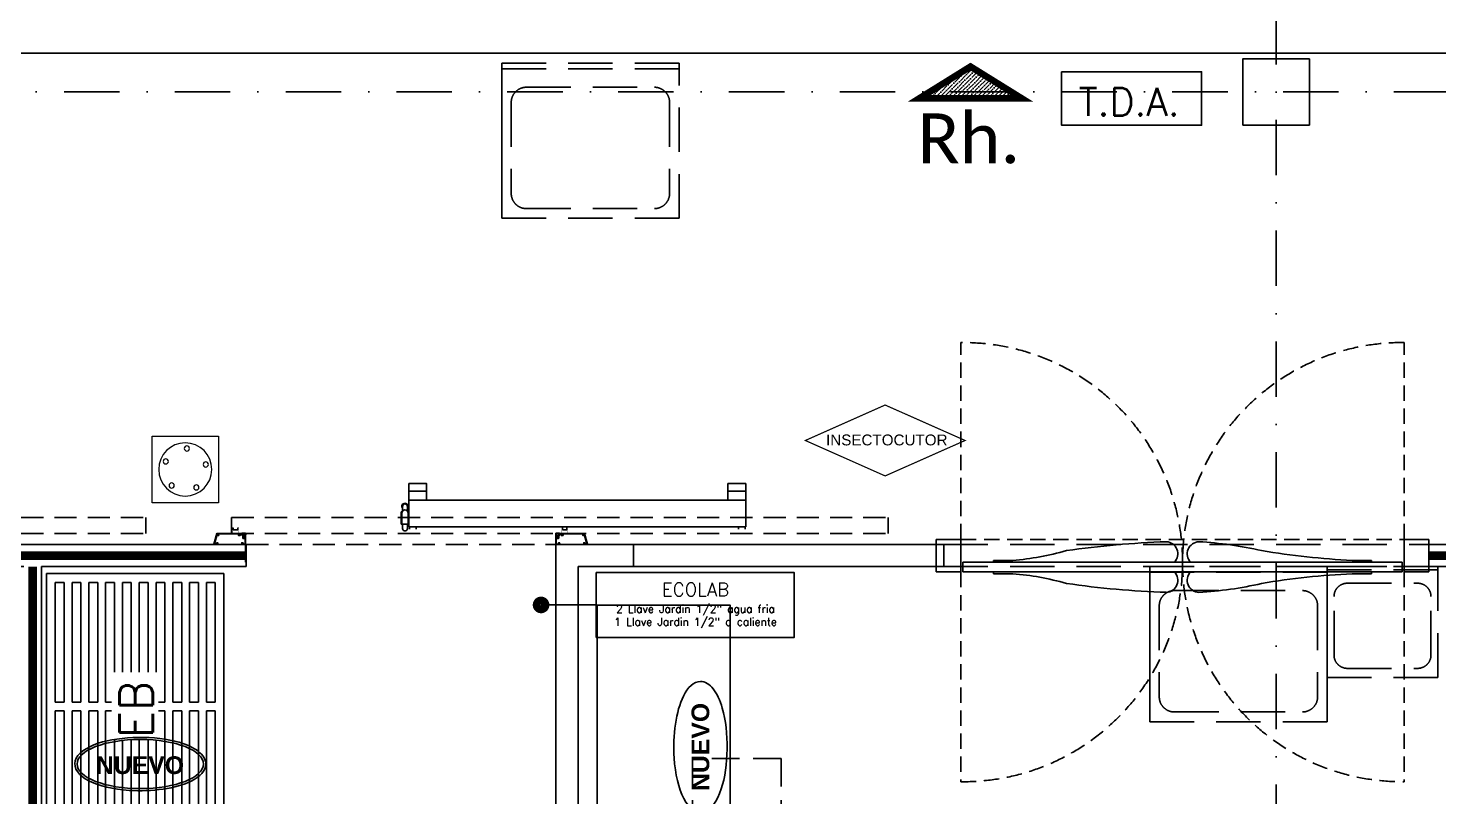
# Model space of a CAD drawing. Header units: millimetres. Extents: x 340 to 1003762, y 22 to 362022.
# Drawn here: x 566589 to 572954, y 287875 to 291344 of the extents above; entities that cross this region are included whole.
import ezdxf
from ezdxf.enums import TextEntityAlignment as Align

# ---------------------------------------------------------------- set-up
doc = ezdxf.new("R2010")
doc.units = ezdxf.units.MM
for name, pattern in [('LSBB_P_002 - PLANTA 1° NIVEL SALA DE VENTAS$0$000_ALTILLO PROPUESTA$0$HIDDEN', [0.375, 0.25, -0.125]), ('LSBB_P_002 - PLANTA 1° NIVEL SALA DE VENTAS$0$CONTINUOS', [0]), ('LSBB_P_002 - PLANTA 1° NIVEL SALA DE VENTAS$0$DASHDOT2', [0.5, 0.25, -0.125, 0, -0.125]), ('LSBB_P_002 - PLANTA 1° NIVEL SALA DE VENTAS$0$DASHED', [0.75, 0.5, -0.25]), ('LSBB_P_002 - PLANTA 1° NIVEL SALA DE VENTAS$0$HIDDEN', [0.375, 0.25, -0.125]), ('LSBB_P_002 - PLANTA 1° NIVEL SALA DE VENTAS$0$HIDDEN2', [0.1875, 0.125, -0.0625])]:
    doc.linetypes.add(name, pattern=pattern)
for name, color, linetype in [('A-DEMOLICION SV', 40, 'Continuous'), ('LSBB_P_002 - PLANTA 1° NIVEL SALA DE VENTAS$0$A-ACTIVOS NUEVOS', 20, 'Continuous'), ('LSBB_P_002 - PLANTA 1° NIVEL SALA DE VENTAS$0$A-DEMOLICIONES', 30, 'LSBB_P_002 - PLANTA 1° NIVEL SALA DE VENTAS$0$DASHED'), ('LSBB_P_002 - PLANTA 1° NIVEL SALA DE VENTAS$0$A-Equipamiento acero inox', 8, 'Continuous'), ('LSBB_P_002 - PLANTA 1° NIVEL SALA DE VENTAS$0$A-EVAPORADOR', 8, 'Continuous'), ('LSBB_P_002 - PLANTA 1° NIVEL SALA DE VENTAS$0$A-INSECTOCUTOR', 1, 'Continuous'), ('LSBB_P_002 - PLANTA 1° NIVEL SALA DE VENTAS$0$A-MOBILIARIO', 8, 'Continuous'), ('LSBB_P_002 - PLANTA 1° NIVEL SALA DE VENTAS$0$A-PANEL CAMARA NUEVO', 10, 'LSBB_P_002 - PLANTA 1° NIVEL SALA DE VENTAS$0$CONTINUOS'), ('LSBB_P_002 - PLANTA 1° NIVEL SALA DE VENTAS$0$A-PILETAS NUEVAS', 8, 'Continuous'), ('LSBB_P_002 - PLANTA 1° NIVEL SALA DE VENTAS$0$A-PUERTAS NUEVAS', 10, 'Continuous'), ('LSBB_P_002 - PLANTA 1° NIVEL SALA DE VENTAS$0$A-PUERTAS REUTILIZA', 2, 'LSBB_P_002 - PLANTA 1° NIVEL SALA DE VENTAS$0$DASHED'), ('LSBB_P_002 - PLANTA 1° NIVEL SALA DE VENTAS$0$A-SE CONSTRUYE RELLENO', 10, 'LSBB_P_002 - PLANTA 1° NIVEL SALA DE VENTAS$0$CONTINUOS'), ('LSBB_P_002 - PLANTA 1° NIVEL SALA DE VENTAS$0$A-TDA', 14, 'Continuous'), ('LSBB_P_002 - PLANTA 1° NIVEL SALA DE VENTAS$0$EJES', 8, 'LSBB_P_002 - PLANTA 1° NIVEL SALA DE VENTAS$0$DASHDOT2'), ('LSBB_P_002 - PLANTA 1° NIVEL SALA DE VENTAS$0$ESTRUCTURA', 5, 'Continuous'), ('LSBB_P_002 - PLANTA 1° NIVEL SALA DE VENTAS$0$LLAVES ECOLAB', 90, 'Continuous'), ('LSBB_P_002 - PLANTA 1° NIVEL SALA DE VENTAS$0$MUROS', 5, 'Continuous'), ('LSBB_P_002 - PLANTA 1° NIVEL SALA DE VENTAS$0$N- EXTINTOR O RH', 1, 'Continuous'), ('LSBB_P_002 - PLANTA 1° NIVEL SALA DE VENTAS$0$PUERTAS', 2, 'Continuous'), ('LSBB_P_002 - PLANTA 1° NIVEL SALA DE VENTAS$0$TAB-REJA', 1, 'Continuous')]:
    doc.layers.add(name, color=color, linetype=linetype)
doc.styles.add('LSBB_P_002 - PLANTA 1° NIVEL SALA DE VENTAS$0$ARIAL', font='')
doc.styles.add('LSBB_P_002 - PLANTA 1° NIVEL SALA DE VENTAS$0$Estilo1', font='GOTHIC.TTF', dxfattribs={"height": 0.24})
doc.styles.add('LSBB_P_002 - PLANTA 1° NIVEL SALA DE VENTAS$0$ROMANS', font='romans')
doc.styles.add('LSBB_P_002 - PLANTA 1° NIVEL SALA DE VENTAS$0$ROMANS20', font='ROMANS8.SHX', dxfattribs={"width": 0.9, "height": 2})
doc.styles.add('LSBB_P_002 - PLANTA 1° NIVEL SALA DE VENTAS$0$SANSSERIF', font='sas_____.pfb')
doc.styles.add('LSBB_P_002 - PLANTA 1° NIVEL SALA DE VENTAS$0$STANDARD', font='txt')
doc.styles.get('LSBB_P_002 - PLANTA 1° NIVEL SALA DE VENTAS$0$ARIAL').set_extended_font_data('Arial', bold=True)

# ---------------------------------------------------------------- blocks, each defined once
blk = doc.blocks.new('LSBB_P_002 - PLANTA 1° NIVEL SALA DE VENTAS$0$A$C18211239')
at = {"layer": 'LSBB_P_002 - PLANTA 1° NIVEL SALA DE VENTAS$0$A-TDA'}
blk.add_lwpolyline([(0, 0.1934), (0.5054, 0.1934), (0.5054, 0), (0, 0)], close=True, dxfattribs=at)
at = {"layer": 'LSBB_P_002 - PLANTA 1° NIVEL SALA DE VENTAS$0$A-TDA', "style": 'LSBB_P_002 - PLANTA 1° NIVEL SALA DE VENTAS$0$ROMANS'}
blk.add_text('T.D.A.', height=0.1, dxfattribs=at).set_placement((0.0614, 0.0346))
blk = doc.blocks.new('LSBB_P_002 - PLANTA 1° NIVEL SALA DE VENTAS$0$A$C5D5E3A85')
at = {"color": 0, "linetype": 'ByBlock'}
for p, q in [((0.9596, 0.32), (0.8796, 0.32)), ((2.3993, 0.32), (2.3193, 0.32)), ((2.3993, 0.28), (2.3193, 0.28)), ((2.3993, 0.16), (2.3993, 0.28)), ((0.8796, 0.16), (0.8796, 0.24)), ((0.0865, 0.1555), (0.0865, 0.146)), ((0.1069, 0.146), (0.0865, 0.146)), ((0.1069, 0.1555), (0.1069, 0.146)), ((0.8818, 0.16), (0.9118, 0.16)), ((0.8818, 0.1485), (0.8818, 0.16)), ((0.9118, 0.1485), (0.9118, 0.16)), ((1.572, 0.1555), (1.572, 0.146)), ((1.572, 0.146), (1.5924, 0.146)), ((1.5924, 0.1555), (1.5924, 0.146)), ((2.367, 0.1485), (2.367, 0.16)), ((2.397, 0.1485), (2.397, 0.16))]:
    blk.add_line(p, q, dxfattribs=at)
for p, q in [((0.8796, 0.28), (2.3993, 0.28)), ((0.8796, 0.16), (2.3993, 0.16))]:
    blk.add_line(p, q)
at = {"color": 8, "linetype": 'LSBB_P_002 - PLANTA 1° NIVEL SALA DE VENTAS$0$HIDDEN2', "ltscale": 0.8}
for p, q in [((0.0796, 0.2016), (3.0425, 0.2016)), ((0.0796, 0.2016), (0.0796, 0.13)), ((3.0425, 0.2016), (3.0425, 0.13)), ((0.0796, 0.13), (3.0425, 0.13)), ((0.1459, 0.08), (1.5425, 0.08))]:
    blk.add_line(p, q, dxfattribs=at)
at = {"color": 0, "linetype": 'ByBlock', "extrusion": (-1, -4e-16, 0)}
for p, q in [((0.8446, 0.228), (0.8489, 0.228)), ((0.8446, 0.172), (0.8446, 0.228)), ((0.8476, 0.222), (0.8476, 0.174)), ((0.8506, 0.252), (0.8506, 0.232)), ((0.8506, 0.2307), (0.8506, 0.232)), ((0.8726, 0.232), (0.8726, 0.252)), ((0.8726, 0.2307), (0.8726, 0.232)), ((0.8742, 0.228), (0.8796, 0.228)), ((0.8756, 0.222), (0.8756, 0.174)), ((0.8496, 0.172), (0.8446, 0.172)), ((0.8736, 0.172), (0.8496, 0.172)), ((0.8506, 0.172), (0.8506, 0.152)), ((0.8726, 0.152), (0.8726, 0.172)), ((0.8796, 0.172), (0.8736, 0.172))]:
    blk.add_line(p, q, dxfattribs=at)
at = {"color": 0, "linetype": 'ByBlock', "ltscale": 5}
for p, q in [((0.1425, 0), (0.1425, 0.08)), ((1.5425, 0), (1.5425, 0.08))]:
    blk.add_line(p, q, dxfattribs=at)
at = {"color": 0, "linetype": 'ByBlock'}
for points in [[(0.8796, 0.28), (0.8796, 0.355), (0.9596, 0.355), (0.9596, 0.28)], [(2.3193, 0.28), (2.3193, 0.355), (2.3993, 0.355), (2.3993, 0.28)], [(0.8796, 0.24), (0.8796, 0.28)]]:
    blk.add_lwpolyline(points, dxfattribs=at)
for points in [[(0.0134, 0.1225), (0.0208, 0.1225, -0.343826), (0.0212, 0.1221), (0.0212, 0.1214, -0.414214), (0.0208, 0.121), (0.0131, 0.121, 0.336332), (0.0129, 0.1209), (0.0022, 0.0826, 0.496634), (0.0027, 0.082), (0.0105, 0.082, 0.414214), (0.011, 0.0825), (0.011, 0.0865, -0.414214), (0.0125, 0.088), (0.0164, 0.088, -0.414214), (0.017, 0.0874), (0.017, 0.0871, -0.414214), (0.0164, 0.0865), (0.013, 0.0865, 0.414214), (0.0125, 0.086), (0.0125, 0.0825, 0.414214), (0.013, 0.082), (0.0189, 0.082, -0.414214), (0.0195, 0.0814), (0.0195, 0.0806, -0.414214), (0.0189, 0.08), (0.0014, 0.08, -0.496634), (0, 0.0819), (0.0132, 0.1289, -0.336332), (0.0146, 0.13), (0.125, 0.13, -0.414214), (0.1265, 0.1285), (0.1265, 0.1245, 0.414214), (0.127, 0.124), (0.13, 0.124, -0.414214), (0.1315, 0.1225), (0.1315, 0.1095, 0.414214), (0.132, 0.109), (0.138, 0.109, 0.674073), (0.1385, 0.1095), (0.1385, 0.1225, -0.414214), (0.14, 0.124), (0.141, 0.124, -0.414214), (0.1425, 0.1225), (0.1425, 0.0815, -0.414214), (0.141, 0.08), (0.1231, 0.08, -0.414214), (0.1225, 0.0806), (0.1225, 0.0814, -0.414214), (0.1231, 0.082), (0.129, 0.082, 0.414214), (0.1295, 0.0825), (0.1295, 0.086, 0.414214), (0.129, 0.0865), (0.1256, 0.0865, -0.414214), (0.125, 0.0871), (0.125, 0.0874, -0.414214), (0.1256, 0.088), (0.1295, 0.088, -0.414214), (0.131, 0.0865), (0.131, 0.0825, 0.414214), (0.1315, 0.082), (0.14, 0.082, 0.414214), (0.1405, 0.0825), (0.1405, 0.1065, 0.414214), (0.14, 0.107), (0.131, 0.107, -0.414214), (0.1295, 0.1085), (0.1295, 0.1215, 0.414214), (0.129, 0.122), (0.126, 0.122, -0.414214), (0.1245, 0.1235), (0.1245, 0.1275, 0.414214), (0.124, 0.128), (0.1195, 0.128, 0.414214), (0.119, 0.1275), (0.119, 0.1225, -0.414214), (0.1175, 0.121), (0.1106, 0.121, -0.414214), (0.11, 0.1216), (0.11, 0.1224, -0.414214), (0.1106, 0.123), (0.1165, 0.123, 0.414214), (0.117, 0.1235), (0.117, 0.1275, 0.414214), (0.1165, 0.128), (0.0153, 0.128, 0.336332), (0.0148, 0.1276), (0.0134, 0.1225)], [(1.6716, 0.1225), (1.6642, 0.1225, 0.343826), (1.6638, 0.1221), (1.6638, 0.1214, 0.414214), (1.6642, 0.121), (1.6719, 0.121, -0.336332), (1.6721, 0.1209), (1.6828, 0.0826, -0.496634), (1.6823, 0.082), (1.6745, 0.082, -0.414214), (1.674, 0.0825), (1.674, 0.0865, 0.414214), (1.6725, 0.088), (1.6686, 0.088, 0.414214), (1.668, 0.0874), (1.668, 0.0871, 0.414214), (1.6686, 0.0865), (1.672, 0.0865, -0.414214), (1.6725, 0.086), (1.6725, 0.0825, -0.414214), (1.672, 0.082), (1.6661, 0.082, 0.414214), (1.6655, 0.0814), (1.6655, 0.0806, 0.414214), (1.6661, 0.08), (1.6836, 0.08, 0.496634), (1.685, 0.0819), (1.6719, 0.1289, 0.336332), (1.6704, 0.13), (1.56, 0.13, 0.414214), (1.5585, 0.1285), (1.5585, 0.1245, -0.414214), (1.558, 0.124), (1.555, 0.124, 0.414214), (1.5535, 0.1225), (1.5535, 0.1095, -0.414214), (1.553, 0.109), (1.547, 0.109, -0.674073), (1.5465, 0.1095), (1.5465, 0.1225, 0.414214), (1.545, 0.124), (1.544, 0.124, 0.414214), (1.5425, 0.1225), (1.5425, 0.0815, 0.414214), (1.544, 0.08), (1.5619, 0.08, 0.414214), (1.5625, 0.0806), (1.5625, 0.0814, 0.414214), (1.5619, 0.082), (1.556, 0.082, -0.414214), (1.5555, 0.0825), (1.5555, 0.086, -0.414214), (1.556, 0.0865), (1.5594, 0.0865, 0.414214), (1.56, 0.0871), (1.56, 0.0874, 0.414214), (1.5594, 0.088), (1.5555, 0.088, 0.414214), (1.554, 0.0865), (1.554, 0.0825, -0.414214), (1.5535, 0.082), (1.545, 0.082, -0.414214), (1.5445, 0.0825), (1.5445, 0.1065, -0.414214), (1.545, 0.107), (1.554, 0.107, 0.414214), (1.5555, 0.1085), (1.5555, 0.1215, -0.414214), (1.556, 0.122), (1.559, 0.122, 0.414214), (1.5605, 0.1235), (1.5605, 0.1275, -0.414214), (1.561, 0.128), (1.5655, 0.128, -0.414214), (1.566, 0.1275), (1.566, 0.1225, 0.414214), (1.5675, 0.121), (1.5744, 0.121, 0.414214), (1.575, 0.1216), (1.575, 0.1224, 0.414214), (1.5744, 0.123), (1.5685, 0.123, -0.414214), (1.568, 0.1235), (1.568, 0.1275, -0.414214), (1.5685, 0.128), (1.6697, 0.128, -0.336332), (1.6702, 0.1276), (1.6716, 0.1225)]]:
    blk.add_lwpolyline(points, format="xyb", dxfattribs=at)
at = {"color": 0, "linetype": 'ByBlock', "const_width": 0.0017}
for points in [[(0.0812, 0.1565), (0.0869, 0.1565)], [(0.084, 0.1565), (0.084, 0.1289)], [(0.1123, 0.1565), (0.1066, 0.1565)], [(0.1094, 0.1565), (0.1094, 0.1289)], [(1.5665, 0.1565), (1.5723, 0.1565)], [(1.5694, 0.1565), (1.5694, 0.1289)], [(1.5977, 0.1565), (1.5919, 0.1565)], [(1.5948, 0.1565), (1.5948, 0.1289)]]:
    blk.add_lwpolyline(points, dxfattribs=at)
at = {"color": 0, "linetype": 'ByBlock'}
for points in [[(0.126, 0.1303), (0.126, 0.1303, -0.346184), (0.127, 0.1312), (0.14, 0.1312, -0.414214), (0.143, 0.1282), (0.143, 0.1241, 0.093021), (0.1412, 0.1244), (0.1398, 0.1244, 0.315183), (0.1375, 0.1221), (0.1375, 0.1221), (0.1382, 0.1221, -0.414214), (0.1385, 0.1218), (0.1385, 0.1191, -0.414214), (0.1365, 0.1171), (0.133, 0.1171, -0.414214), (0.1315, 0.1186), (0.1315, 0.1214, -0.414214), (0.1322, 0.1221), (0.1325, 0.1221, 0.414214), (0.133, 0.1226), (0.133, 0.1226, 0.414214), (0.1315, 0.1241), (0.13, 0.1241, -0.414214), (0.127, 0.1272), (0.127, 0.1292, 0.31619)], [(1.559, 0.1303), (1.559, 0.1303, 0.346184), (1.558, 0.1312), (1.545, 0.1312, 0.414214), (1.542, 0.1282), (1.542, 0.1241, -0.093021), (1.5438, 0.1244), (1.5453, 0.1244, -0.315183), (1.5475, 0.1221), (1.5475, 0.1221), (1.5468, 0.1221, 0.414214), (1.5465, 0.1218), (1.5465, 0.1191, 0.414214), (1.5485, 0.1171), (1.552, 0.1171, 0.414214), (1.5535, 0.1186), (1.5535, 0.1214, 0.414214), (1.5528, 0.1221), (1.5525, 0.1221, -0.414214), (1.552, 0.1226), (1.552, 0.1226, -0.414214), (1.5535, 0.1241), (1.555, 0.1241, 0.414214), (1.558, 0.1272), (1.558, 0.1292, -0.31619)], [(0.135, 0.1191), (0.1354, 0.1191, 0.414214), (0.1357, 0.1194), (0.1357, 0.1238, 0.414214), (0.1354, 0.1241), (0.135, 0.1241, 0.414214), (0.1347, 0.1238), (0.1347, 0.1194, 0.414214)], [(1.55, 0.1191), (1.5496, 0.1191, -0.414214), (1.5493, 0.1194), (1.5493, 0.1238, -0.414214), (1.5496, 0.1241), (1.55, 0.1241, -0.414214), (1.5503, 0.1238), (1.5503, 0.1194, -0.414214)]]:
    blk.add_lwpolyline(points, format="xyb", close=True, dxfattribs=at)
for centre, radius, start, end in [((0.8616, 0.252), 0.014, 90, 218.21321), ((0.8616, 0.252), 0.011, 90, 180), ((0.8616, 0.252), 0.014, 321.78679, 90), ((0.8616, 0.252), 0.011, 0, 90), ((0.8616, 0.222), 0.014, 0, 180), ((0.8496, 0.174), 0.002, 180, 270), ((0.8616, 0.152), 0.011, 180, 0), ((0.8736, 0.174), 0.002, 270, 0)]:
    blk.add_arc(centre, radius, start, end, dxfattribs=at)
blk = doc.blocks.new('LSBB_P_002 - PLANTA 1° NIVEL SALA DE VENTAS$0$EB')
for p, q in [((120, 80), (0, 80)), ((0, 80), (0, 0)), ((120, 80), (120, 0)), ((120, 0), (120, 80)), ((58, 76.11), (4, 76.11)), ((4, 76.11), (4, 72.11)), ((4, 72.11), (58, 72.11)), ((58, 72.11), (58, 76.11)), ((62, 72.11), (62, 76.11)), ((62, 76.11), (116, 76.11)), ((116, 72.11), (62, 72.11)), ((116, 76.11), (116, 72.11)), ((58, 68.53), (4, 68.53)), ((4, 68.53), (4, 64.53)), ((4, 64.53), (58, 64.53)), ((58, 64.53), (58, 68.53)), ((62, 64.53), (62, 68.53)), ((62, 68.53), (116, 68.53)), ((116, 64.53), (62, 64.53)), ((116, 68.53), (116, 64.53)), ((58, 60.95), (4, 60.95)), ((4, 60.95), (4, 56.95)), ((58, 56.95), (58, 60.95)), ((62, 56.95), (62, 60.95)), ((62, 60.95), (116, 60.95)), ((116, 60.95), (116, 56.95)), ((4, 56.95), (58, 56.95)), ((58, 53.37), (4, 53.37)), ((4, 53.37), (4, 49.37)), ((58, 50.49), (58, 53.37)), ((116, 56.95), (62, 56.95)), ((62, 50.49), (62, 53.37)), ((62, 53.37), (116, 53.37)), ((116, 53.37), (116, 49.37)), ((4, 49.37), (44.92, 49.37)), ((44.92, 45.79), (4, 45.79)), ((4, 45.79), (4, 41.79)), ((116, 49.37), (75.57, 49.37)), ((75.57, 45.79), (116, 45.79)), ((116, 45.79), (116, 41.79)), ((4, 41.79), (44.92, 41.79)), ((44.92, 38.21), (4, 38.21)), ((4, 38.21), (4, 34.21)), ((116, 41.79), (75.57, 41.79)), ((75.57, 38.21), (116, 38.21)), ((116, 38.21), (116, 34.21)), ((4, 34.21), (44.92, 34.21)), ((116, 34.21), (75.57, 34.21)), ((44.92, 30.63), (4, 30.63)), ((4, 30.63), (4, 26.63)), ((4, 26.63), (58, 26.63)), ((58, 26.63), (58, 29.29)), ((62, 26.63), (62, 29.29)), ((116, 26.63), (62, 26.63)), ((75.57, 30.63), (116, 30.63)), ((116, 30.63), (116, 26.63)), ((58, 23.05), (4, 23.05)), ((4, 23.05), (4, 19.05)), ((58, 19.05), (58, 23.05)), ((62, 19.05), (62, 23.05)), ((62, 23.05), (116, 23.05)), ((116, 23.05), (116, 19.05)), ((4, 19.05), (58, 19.05)), ((58, 15.47), (4, 15.47)), ((4, 15.47), (4, 11.47)), ((58, 11.47), (58, 15.47)), ((116, 19.05), (62, 19.05)), ((62, 11.47), (62, 15.47)), ((62, 15.47), (116, 15.47)), ((116, 15.47), (116, 11.47)), ((4, 11.47), (58, 11.47)), ((58, 7.89), (4, 7.89)), ((4, 7.89), (4, 3.89)), ((58, 3.89), (58, 7.89)), ((116, 11.47), (62, 11.47)), ((62, 3.89), (62, 7.89)), ((62, 7.89), (116, 7.89)), ((116, 7.89), (116, 3.89)), ((0, 0), (120, 0)), ((4, 3.89), (58, 3.89)), ((116, 3.89), (62, 3.89))]:
    blk.add_line(p, q)
at = {"style": 'LSBB_P_002 - PLANTA 1° NIVEL SALA DE VENTAS$0$ROMANS', "text_generation_flag": 4}
blk.add_text('EB ', height=15, dxfattribs=at).set_placement((45.76, 47.87))
blk = doc.blocks.new('LSBB_P_002 - PLANTA 1° NIVEL SALA DE VENTAS$0$PAI doble')
at = {"layer": 'LSBB_P_002 - PLANTA 1° NIVEL SALA DE VENTAS$0$PUERTAS'}
for p, q in [((0, -0.0662), (0, 0.0662)), ((0.1003, 0.0662, 0.0106), (0, 0.0662, 0.0106)), ((0.1003, -0.0662), (0.1003, 0.0662)), ((1.9003, -0.0662), (1.9003, 0.0662)), ((1.9003, 0.0662, 0.0106), (2.0006, 0.0662, 0.0106)), ((2.0006, -0.0662), (2.0006, 0.0662)), ((0.1003, -0.0662), (0, -0.0662)), ((1.9003, -0.0662), (2.0006, -0.0662))]:
    blk.add_line(p, q, dxfattribs=at)
at = {"layer": 'LSBB_P_002 - PLANTA 1° NIVEL SALA DE VENTAS$0$PUERTAS', "color": 8, "linetype": 'LSBB_P_002 - PLANTA 1° NIVEL SALA DE VENTAS$0$HIDDEN2', "ltscale": 0.5}
blk.add_line((0.1003, 0.0662), (1.9003, 0.0662), dxfattribs=at)
at = {"layer": 'LSBB_P_002 - PLANTA 1° NIVEL SALA DE VENTAS$0$PUERTAS', "color": 2, "ltscale": 0.5}
for p, q in [((1.0003, -0.0264), (0.1083, -0.0264)), ((0.1083, -0.0662), (0.1083, -0.0264)), ((1.0003, -0.0264), (1.8924, -0.0264)), ((1.0003, -0.0662), (1.0003, -0.0264)), ((1.0003, -0.0662), (1.0003, -0.0264)), ((1.8924, -0.0662), (1.8924, -0.0264)), ((1.0003, -0.0662), (0.1083, -0.0662)), ((1.0003, -0.0662), (1.8924, -0.0662))]:
    blk.add_line(p, q, dxfattribs=at)
at = {"layer": 'LSBB_P_002 - PLANTA 1° NIVEL SALA DE VENTAS$0$PUERTAS', "color": 4}
for p, q in [((0.233, -0.0192), (0.311, -0.0192)), ((0.233, -0.0192), (0.233, -0.0264)), ((1.7676, -0.0192), (1.6896, -0.0192)), ((1.7676, -0.0192), (1.7676, -0.0264)), ((0.233, -0.0734), (0.233, -0.0662)), ((0.233, -0.0734), (0.311, -0.0734)), ((1.7676, -0.0734), (1.6896, -0.0734)), ((1.7676, -0.0734), (1.7676, -0.0662))]:
    blk.add_line(p, q, dxfattribs=at)
at = {"layer": 'LSBB_P_002 - PLANTA 1° NIVEL SALA DE VENTAS$0$PUERTAS', "color": 8, "linetype": 'LSBB_P_002 - PLANTA 1° NIVEL SALA DE VENTAS$0$HIDDEN2', "ltscale": 0.5}
for points in [[(0.1003, 0.0662), (0.1003, 0.8657)], [(1.9003, 0.0662), (1.9003, 0.8657)], [(0.1003, -0.0662), (0.1003, -0.9184)], [(1.9003, -0.0662), (1.9003, -0.9184)]]:
    blk.add_lwpolyline(points, dxfattribs=at)
for centre, start, end in [((0.1083, -0.0264), 269.4883, 90.5117), ((1.8924, -0.0264), 89.4883, 270.5117)]:
    blk.add_arc(centre, 0.8921, start, end, dxfattribs=at)
at = {"layer": 'LSBB_P_002 - PLANTA 1° NIVEL SALA DE VENTAS$0$PUERTAS', "color": 4}
for centre, radius, start, end in [((0.2234, 1.0847, 0.0106), 1.1073, 274.5376, 286.0166), ((1.0588, -3.6376, 0.0106), 3.6961, 91.932, 98.2415), ((0.9324, 0.0078, 0.0106), 0.0487, 315.4476, 87.9321), ((1.0682, 0.0078, 0.0106), 0.0487, 92.0679, 224.5524), ((0.987, -1.4252, 0.0106), 1.4838, 76.971, 86.9312), ((1.8346, 3.0659, 0.0106), 3.0885, 260.4367, 267.3083), ((0.2234, -1.1773, 0.0106), 1.1073, 73.9834, 85.4624), ((1.0588, 3.545, 0.0106), 3.6961, 261.7585, 268.068), ((0.9324, -0.1004, 0.0106), 0.0487, 272.0679, 44.5524), ((1.0682, -0.1004, 0.0106), 0.0487, 135.4476, 267.9321), ((0.987, 1.3326, 0.0106), 1.4838, 273.0688, 283.029), ((1.8346, -3.1585, 0.0106), 3.0885, 92.6917, 99.5633)]:
    blk.add_arc(centre, radius, start, end, dxfattribs=at)
blk = doc.blocks.new('LSBB_P_002 - PLANTA 1° NIVEL SALA DE VENTAS$0$A$C69995B83')
at = {"linetype": 'Continuous', "lineweight": 20}
for p, q in [((0, 0), (-0.3, 0)), ((-0.3, 0), (-0.3, -0.3)), ((0, -0.3), (0, 0)), ((-0.3, -0.3), (0, -0.3))]:
    blk.add_line(p, q, dxfattribs=at)
at = {"linetype": 'Continuous', "lineweight": 20, "const_width": 0.00333}
blk.add_lwpolyline([(-0.3, -0.3), (-0.3, 0), (0, 0), (0, -0.3)], close=True, dxfattribs=at)
at = {"linetype": 'Continuous', "lineweight": 20}
for centre, radius in [((-0.15, -0.15), 0.1199), ((-0.1863, -0.062), 0.0117), ((-0.0775, -0.0883), 0.0117), ((-0.2449, -0.1573), 0.0117), ((-0.2449, -0.1573), 0.0117), ((-0.0689, -0.1999), 0.0117), ((-0.1724, -0.2425), 0.0117)]:
    blk.add_circle(centre, radius, dxfattribs=at)
blk = doc.blocks.new('LSBB_P_002 - PLANTA 1° NIVEL SALA DE VENTAS$0$A$C0C504C7A')
at = {"const_width": 0.0089}
blk.add_lwpolyline([(0.001, 0.585), (0.261, 0), (0.001, -0.586), (-0.259, 0)], close=True, dxfattribs=at)
at = {"style": 'LSBB_P_002 - PLANTA 1° NIVEL SALA DE VENTAS$0$SANSSERIF'}
blk.add_text('INSECTOCUTOR', height=0.07969, rotation=270, dxfattribs=at).set_placement((-0.035, -0.012), align=Align.CENTER)
blk = doc.blocks.new('LSBB_P_002 - PLANTA 1° NIVEL SALA DE VENTAS$0$LLAVE ECOLAB')
at = {"layer": 'LSBB_P_002 - PLANTA 1° NIVEL SALA DE VENTAS$0$LLAVES ECOLAB', "color": 8}
blk.add_lwpolyline([(-1.5014, 0.5435), (-1.5014, 1.4369), (-1.2086, 1.4369), (-1.2086, 0.5435)], close=True, dxfattribs=at)
for points in [[(-1.355, 0.5435), (-1.355, 0.2948)], [(-1.355, 0.5107), (-1.355, 0.2948)]]:
    blk.add_lwpolyline(points, dxfattribs=at)
at = {"layer": 'LSBB_P_002 - PLANTA 1° NIVEL SALA DE VENTAS$0$LLAVES ECOLAB', "color": 8, "const_width": 0.035}
blk.add_lwpolyline([(-1.375, 0.2948, 1), (-1.335, 0.2948, 1)], format="xyb", close=True, dxfattribs=at)
blk.add_lwpolyline([(-1.375, 0.2948, 1), (-1.335, 0.2948, 1)], format="xyb", close=True, dxfattribs=at)
at = {"layer": 'LSBB_P_002 - PLANTA 1° NIVEL SALA DE VENTAS$0$A-MOBILIARIO', "ltscale": 0.25, "insert": (-1.3522, 0.9916), "char_height": 0.06, "width": 1.146377, "attachment_point": 5, "rotation": 90, "style": 'LSBB_P_002 - PLANTA 1° NIVEL SALA DE VENTAS$0$ROMANS'}
blk.add_mtext('\\A1;ECOLAB\\P{\\H0.58333x;2 Llave Jardin 1/2" agua fria\\P1 Llave Jardin 1/2" a caliente}', dxfattribs=at)
blk = doc.blocks.new('LSBB_P_002 - PLANTA 1° NIVEL SALA DE VENTAS$0$EVC5-302-22')
at = {"linetype": 'LSBB_P_002 - PLANTA 1° NIVEL SALA DE VENTAS$0$HIDDEN', "ltscale": 0.5}
for p, q in [((2.3, -0.1), (1.1, -0.1)), ((1.1, -0.5), (1.1, -0.1)), ((2.3, -0.5), (2.3, -0.1)), ((2.3, -0.5), (1.1, -0.5))]:
    blk.add_line(p, q, dxfattribs=at)
for p, q in [((1.7, -0.2188), (1.7, -0.1188)), ((1.75, -0.1688), (1.65, -0.1688)), ((1.7, -0.1688), (1.74, -0.1688)), ((1.4269, -0.7226), (1.4269, -0.6726)), ((1.9269, -0.7226), (1.9269, -0.6726)), ((1.4001, -0.7226), (1.4537, -0.7226)), ((1.4269, -0.8226), (1.4001, -0.7226)), ((1.4269, -0.8226), (1.4537, -0.7226)), ((1.9537, -0.7226), (1.9001, -0.7226)), ((1.9269, -0.8226), (1.9001, -0.7226)), ((1.9269, -0.8226), (1.9537, -0.7226))]:
    blk.add_line(p, q)
blk.add_circle((1.7, -0.1688), 0.025)
for centre, start, end in [((1.3584, -0.4738), 315.9581, 44.0419), ((1.8584, -0.4738), 315.9581, 44.0419), ((1.4954, -0.6063), 135.9581, 224.0419), ((1.9954, -0.6063), 135.9581, 224.0419)]:
    blk.add_arc(centre, 0.0953, start, end)
at = {"style": 'LSBB_P_002 - PLANTA 1° NIVEL SALA DE VENTAS$0$ROMANS20', "width": 0.55}
blk.add_text('EVAPORADOR', height=0.128, dxfattribs=at).set_placement((1.7009, -0.3034), align=Align.MIDDLE)
blk = doc.blocks.new('LSBB_P_002 - PLANTA 1° NIVEL SALA DE VENTAS$0$A$C5A110EDB')
blk.add_lwpolyline([(0.6323, 0.7554), (-0.7677, 0.7554), (-0.7677, 0.1554), (0.6323, 0.1554), (0.6323, 0.7554)])
at = {"insert": (-0.7443, 0.7193), "char_height": 0.06, "width": 2.665849, "attachment_point": 2, "style": 'LSBB_P_002 - PLANTA 1° NIVEL SALA DE VENTAS$0$Estilo1'}
blk.add_mtext('{\\Fromans|c0;MESON MURAL \\P140X60}', dxfattribs=at)
blk = doc.blocks.new('LSBB_P_002 - PLANTA 1° NIVEL SALA DE VENTAS$0$A$C1DC406FA')
at = {"layer": 'LSBB_P_002 - PLANTA 1° NIVEL SALA DE VENTAS$0$N- EXTINTOR O RH', "linetype": 'ByBlock'}
h = blk.add_hatch(dxfattribs=at)
h.set_pattern_fill('ANSI36,_I', color=256, scale=0.105, style=2)
h.set_pattern_definition([(45, (7209.541527, -17711.555046), (0.006960582377, 0.0255221353835), [0.0328125, -0.0065625, 0, -0.0065625])])
h.paths.add_polyline_path([(0.283, 0.5447), (0.5135, 0.4015), (0.0526, 0.4015)])
at = {"layer": 'LSBB_P_002 - PLANTA 1° NIVEL SALA DE VENTAS$0$N- EXTINTOR O RH', "const_width": 0.03}
blk.add_lwpolyline([(0.283, 0.5447), (0.283, 0.5447), (0.5135, 0.4015), (0.0526, 0.4015)], close=True, dxfattribs=at)
at = {"layer": 'LSBB_P_002 - PLANTA 1° NIVEL SALA DE VENTAS$0$N- EXTINTOR O RH', "insert": (0.2756, 0.2194), "char_height": 0.225, "width": 5.007389, "attachment_point": 5, "style": 'LSBB_P_002 - PLANTA 1° NIVEL SALA DE VENTAS$0$STANDARD'}
blk.add_mtext('{\\fCalibri|b0|i0|c0|p34;Rh.}', dxfattribs=at)
blk = doc.blocks.new('LSBB_P_002 - PLANTA 1° NIVEL SALA DE VENTAS$0$RH. EXISTENTE')
at = {"layer": 'LSBB_P_002 - PLANTA 1° NIVEL SALA DE VENTAS$0$N- EXTINTOR O RH', "color": 20}
blk.add_blockref('LSBB_P_002 - PLANTA 1° NIVEL SALA DE VENTAS$0$A$C1DC406FA', (793.777, 304.7353), dxfattribs=at)
blk = doc.blocks.new('LSBB_P_002 - PLANTA 1° NIVEL SALA DE VENTAS$0$DEMOL')
at = {"layer": 'LSBB_P_002 - PLANTA 1° NIVEL SALA DE VENTAS$0$A-DEMOLICIONES', "linetype": 'LSBB_P_002 - PLANTA 1° NIVEL SALA DE VENTAS$0$000_ALTILLO PROPUESTA$0$HIDDEN', "ltscale": 0.8}
for p, q in [((991.945, 305.295), (992.745, 305.295)), ((991.945, 305.295), (991.945, 304.7476)), ((991.945, 304.7476), (991.945, 305.295)), ((992.745, 305.295), (991.945, 305.295)), ((991.945, 304.595), (991.945, 305.295)), ((991.945, 305.2705), (992.745, 305.2705)), ((992.745, 304.595), (992.745, 305.295)), ((992.0564, 305.1867), (992.6336, 305.1867)), ((991.9879, 305.1181), (991.9879, 304.7074)), ((992.7021, 305.1181), (992.7021, 304.7074)), ((992.0564, 304.6388), (992.6336, 304.6388)), ((991.945, 304.595), (992.745, 304.595)), ((991.945, 304.595), (992.745, 304.595)), ((992.189, 303.123), (992.539, 303.123)), ((992.539, 303.123), (993.939, 303.123)), ((992.539, 303.023), (992.539, 303.123)), ((992.539, 303.023), (992.539, 303.123)), ((993.939, 303.123), (996.6296, 303.123)), ((993.939, 303.123), (993.939, 303.023)), ((992.289, 303.023), (992.539, 303.023)), ((993.939, 303.023), (992.539, 303.023)), ((993.939, 303.023), (1000.189, 303.023)), ((994.869, 303.023), (995.669, 303.023)), ((994.869, 303.023), (994.869, 302.4756)), ((994.869, 302.4756), (994.869, 303.023)), ((995.669, 303.023), (994.869, 303.023)), ((994.869, 302.323), (994.869, 303.023)), ((994.869, 302.9985), (995.669, 302.9985)), ((996.169, 303.023), (995.669, 303.023)), ((995.669, 303.023), (995.669, 302.523)), ((995.669, 302.323), (995.669, 303.023)), ((995.669, 303.008), (996.169, 303.008)), ((996.1717, 303.023), (995.8187, 303.023)), ((996.169, 303.023), (995.969, 303.023)), ((996.169, 302.523), (996.169, 303.023)), ((994.9804, 302.9147), (995.5576, 302.9147)), ((995.7603, 302.948), (996.0778, 302.948)), ((994.9119, 302.8461), (994.9119, 302.4354)), ((995.6262, 302.8461), (995.6262, 302.4354)), ((995.7003, 302.6238), (995.7003, 302.888)), ((996.1378, 302.6238), (996.1378, 302.888)), ((995.7603, 302.5638), (996.0778, 302.5638)), ((995.669, 302.523), (996.169, 302.523)), ((994.9804, 302.3668), (995.5576, 302.3668)), ((994.869, 302.323), (995.669, 302.323)), ((994.869, 302.323), (995.669, 302.323))]:
    blk.add_line(p, q, dxfattribs=at)
for centre, radius, start, end in [((992.0564, 305.1181), 0.0686, 90, 180), ((992.6336, 305.1181), 0.0686, 0, 90), ((992.0564, 304.7074), 0.0686, 180, 270), ((992.6336, 304.7074), 0.0686, 270, 0), ((994.9804, 302.8461), 0.0686, 90, 180), ((995.5576, 302.8461), 0.0686, 0, 90), ((995.7603, 302.888), 0.06, 90, 180), ((996.0778, 302.888), 0.06, 0, 90), ((995.7603, 302.6238), 0.06, 180, 270), ((996.0778, 302.6238), 0.06, 270, 0), ((994.9804, 302.4354), 0.0686, 180, 270), ((995.5576, 302.4354), 0.0686, 270, 0)]:
    blk.add_arc(centre, radius, start, end, dxfattribs=at)
blk = doc.blocks.new('LSBB_P_002 - PLANTA 1° NIVEL SALA DE VENTAS', base_point=(223.5696, 14.2202))
at = {"layer": 'LSBB_P_002 - PLANTA 1° NIVEL SALA DE VENTAS$0$A-ACTIVOS NUEVOS'}
blk.add_ellipse((790.314, 302.132), major_axis=(0.2855, 0), ratio=0.388575, dxfattribs=at)
for points in [[(792.8418, 302.5046), (792.8629, 302.5046), (792.8827, 302.4919), (792.9156, 302.4498), (792.9294, 302.4199), (792.971, 302.2784), (792.969, 302.1199), (792.9166, 301.9638), (792.8898, 301.9249), (792.8229, 301.9064), (792.7895, 301.9315), (792.7431, 302.0211), (792.7275, 302.0873), (792.7156, 302.2615), (792.7317, 302.3722), (792.7846, 302.4789), (792.8116, 302.5046), (792.8418, 302.5046)], [(790.6095, 302.132), (790.6095, 302.1531), (790.5968, 302.1729), (790.5547, 302.2058), (790.5248, 302.2196), (790.3833, 302.2612), (790.2247, 302.2592), (790.0686, 302.2068), (790.0297, 302.18), (790.0113, 302.1131), (790.0363, 302.0797), (790.126, 302.0333), (790.1922, 302.0177), (790.3663, 302.0058), (790.477, 302.0219), (790.5838, 302.0748), (790.6095, 302.1018), (790.6095, 302.132)]]:
    blk.add_open_spline(points, degree=3, knots=[0, 0, 0, 0, 0.461791, 0.461791, 0.923583, 0.923583, 2.283227, 2.283227, 3.034626, 3.034626, 3.786024, 3.786024, 4.537423, 4.537423, 5.618495, 5.618495, 6.283185, 6.283185, 6.283185, 6.283185], dxfattribs=at)
at = {"layer": 'LSBB_P_002 - PLANTA 1° NIVEL SALA DE VENTAS$0$A-PANEL CAMARA NUEVO'}
for points in [[(790.7924, 303.123), (788.8395, 303.123), (788.8395, 303.023), (789.7882, 303.023)], [(790.7924, 303.023), (790.7924, 303.123), (790.7924, 303.123)], [(792.189, 303.123), (792.189, 303.023)], [(792.289, 303.023), (793.9054, 303.023), (793.9054, 303.123), (792.189, 303.123)], [(797.5971, 302.2846), (797.5972, 303.123), (796.1283, 303.123), (796.1283, 303.023), (797.4972, 303.023)], [(789.8682, 303.023), (790.7924, 303.023)], [(789.8682, 303.023), (789.8682, 301.1005)], [(792.289, 303.023), (792.289, 298.5209), (792.189, 298.5209)], [(792.189, 303.023), (792.189, 303.023)], [(792.189, 298.6209), (792.189, 303.023)]]:
    blk.add_lwpolyline(points, dxfattribs=at)
at = {"layer": 'LSBB_P_002 - PLANTA 1° NIVEL SALA DE VENTAS$0$A-SE CONSTRUYE RELLENO', "const_width": 0.04}
for points in [[(788.8395, 303.0721), (790.7924, 303.0721)], [(789.8282, 303.023), (789.8282, 298.6209)], [(796.1283, 303.0721), (797.6972, 303.0721)]]:
    blk.add_lwpolyline(points, dxfattribs=at)
at = {"layer": 'LSBB_P_002 - PLANTA 1° NIVEL SALA DE VENTAS$0$EJES'}
for p, q in [((795.4395, 309.5406), (795.4395, 242.5191)), ((879.7376, 305.1656), (769.0572, 305.1656))]:
    blk.add_line(p, q, dxfattribs=at)
at = {"layer": 'LSBB_P_002 - PLANTA 1° NIVEL SALA DE VENTAS$0$ESTRUCTURA'}
blk.add_lwpolyline([(795.5895, 305.3156), (795.5895, 305.0156), (795.2895, 305.0156), (795.2895, 305.3156)], close=True, dxfattribs=at)
at = {"layer": 'LSBB_P_002 - PLANTA 1° NIVEL SALA DE VENTAS$0$MUROS'}
for p, q in [((795.7995, 305.3406), (775.382, 305.3406)), ((795.7995, 305.3406), (775.382, 305.3406)), ((815.2645, 305.3406), (795.7995, 305.3406))]:
    blk.add_line(p, q, dxfattribs=at)
at = {"layer": 'LSBB_P_002 - PLANTA 1° NIVEL SALA DE VENTAS$0$A-DEMOLICIONES'}
blk.add_blockref('LSBB_P_002 - PLANTA 1° NIVEL SALA DE VENTAS$0$DEMOL', (-200, 0), dxfattribs=at)
at = {"layer": 'LSBB_P_002 - PLANTA 1° NIVEL SALA DE VENTAS$0$A-Equipamiento acero inox', "xscale": -0.01, "yscale": 0.01, "zscale": 0.01, "rotation": 270.0000000000001}
blk.add_blockref('LSBB_P_002 - PLANTA 1° NIVEL SALA DE VENTAS$0$EB', (789.8913, 301.7916), dxfattribs=at)
at = {"layer": 'LSBB_P_002 - PLANTA 1° NIVEL SALA DE VENTAS$0$A-Equipamiento acero inox', "rotation": 90}
blk.add_blockref('LSBB_P_002 - PLANTA 1° NIVEL SALA DE VENTAS$0$A$C5A110EDB', (793.131, 302.216), dxfattribs=at)
at = {"layer": 'LSBB_P_002 - PLANTA 1° NIVEL SALA DE VENTAS$0$A-EVAPORADOR', "rotation": 90}
blk.add_blockref('LSBB_P_002 - PLANTA 1° NIVEL SALA DE VENTAS$0$EVC5-302-22', (792.7051, 299.8562), dxfattribs=at)
at = {"layer": 'LSBB_P_002 - PLANTA 1° NIVEL SALA DE VENTAS$0$A-INSECTOCUTOR', "color": 1, "xscale": 0.6154695185053047, "yscale": 0.6154695185053047, "zscale": 0.6154695185053047, "rotation": 90}
blk.add_blockref('LSBB_P_002 - PLANTA 1° NIVEL SALA DE VENTAS$0$A$C0C504C7A', (793.6749, 303.5917), dxfattribs=at)
at = {"layer": 'LSBB_P_002 - PLANTA 1° NIVEL SALA DE VENTAS$0$A-PILETAS NUEVAS', "xscale": -1, "rotation": 90}
blk.add_blockref('LSBB_P_002 - PLANTA 1° NIVEL SALA DE VENTAS$0$A$C69995B83', (790.367, 303.3116), dxfattribs=at)
at = {"layer": 'LSBB_P_002 - PLANTA 1° NIVEL SALA DE VENTAS$0$A-PUERTAS NUEVAS'}
for p in [(787.297, 303.043), (790.6465, 303.043)]:
    blk.add_blockref('LSBB_P_002 - PLANTA 1° NIVEL SALA DE VENTAS$0$A$C5D5E3A85', p, dxfattribs=at)
at = {"layer": 'LSBB_P_002 - PLANTA 1° NIVEL SALA DE VENTAS$0$A-PUERTAS REUTILIZA', "xscale": 1.111082995531206, "yscale": 1.111082995531206, "zscale": 1.111082995531206}
blk.add_blockref('LSBB_P_002 - PLANTA 1° NIVEL SALA DE VENTAS$0$PAI doble', (793.9054, 303.0725), dxfattribs=at)
at = {"layer": 'LSBB_P_002 - PLANTA 1° NIVEL SALA DE VENTAS$0$LLAVES ECOLAB', "rotation": 270}
blk.add_blockref('LSBB_P_002 - PLANTA 1° NIVEL SALA DE VENTAS$0$LLAVE ECOLAB', (791.8275, 301.495), dxfattribs=at)
at = {"layer": 'LSBB_P_002 - PLANTA 1° NIVEL SALA DE VENTAS$0$N- EXTINTOR O RH'}
blk.add_blockref('LSBB_P_002 - PLANTA 1° NIVEL SALA DE VENTAS$0$RH. EXISTENTE', (0, 0), dxfattribs=at)
at = {"layer": 'LSBB_P_002 - PLANTA 1° NIVEL SALA DE VENTAS$0$TAB-REJA', "xscale": 1.25, "yscale": 1.25, "zscale": 1.25}
blk.add_blockref('LSBB_P_002 - PLANTA 1° NIVEL SALA DE VENTAS$0$A$C18211239', (794.4709, 305.015), dxfattribs=at)
at = {"layer": 'LSBB_P_002 - PLANTA 1° NIVEL SALA DE VENTAS$0$A-ACTIVOS NUEVOS', "insert": (792.8418, 302.2091), "char_height": 0.08, "attachment_point": 5, "rotation": 90, "style": 'LSBB_P_002 - PLANTA 1° NIVEL SALA DE VENTAS$0$ARIAL'}
blk.add_mtext_dynamic_manual_height_columns('NUEVO', width=0.536552, gutter_width=0.7, heights=[0], dxfattribs=at)
at = {"layer": 'LSBB_P_002 - PLANTA 1° NIVEL SALA DE VENTAS$0$A-ACTIVOS NUEVOS', "insert": (790.3125, 302.1263), "char_height": 0.08, "attachment_point": 5, "style": 'LSBB_P_002 - PLANTA 1° NIVEL SALA DE VENTAS$0$ARIAL'}
blk.add_mtext_dynamic_manual_height_columns('NUEVO', width=0.536552, gutter_width=0.7, heights=[0], dxfattribs=at)

msp = doc.modelspace()

# ---------------------------------------------------------------- block references
at = {"layer": 'A-DEMOLICION SV', "xscale": 1000, "yscale": 1000, "zscale": 1000}
msp.add_blockref('LSBB_P_002 - PLANTA 1° NIVEL SALA DE VENTAS', (350.9, 111.5), dxfattribs=at)

doc.saveas('drawing.dxf')
